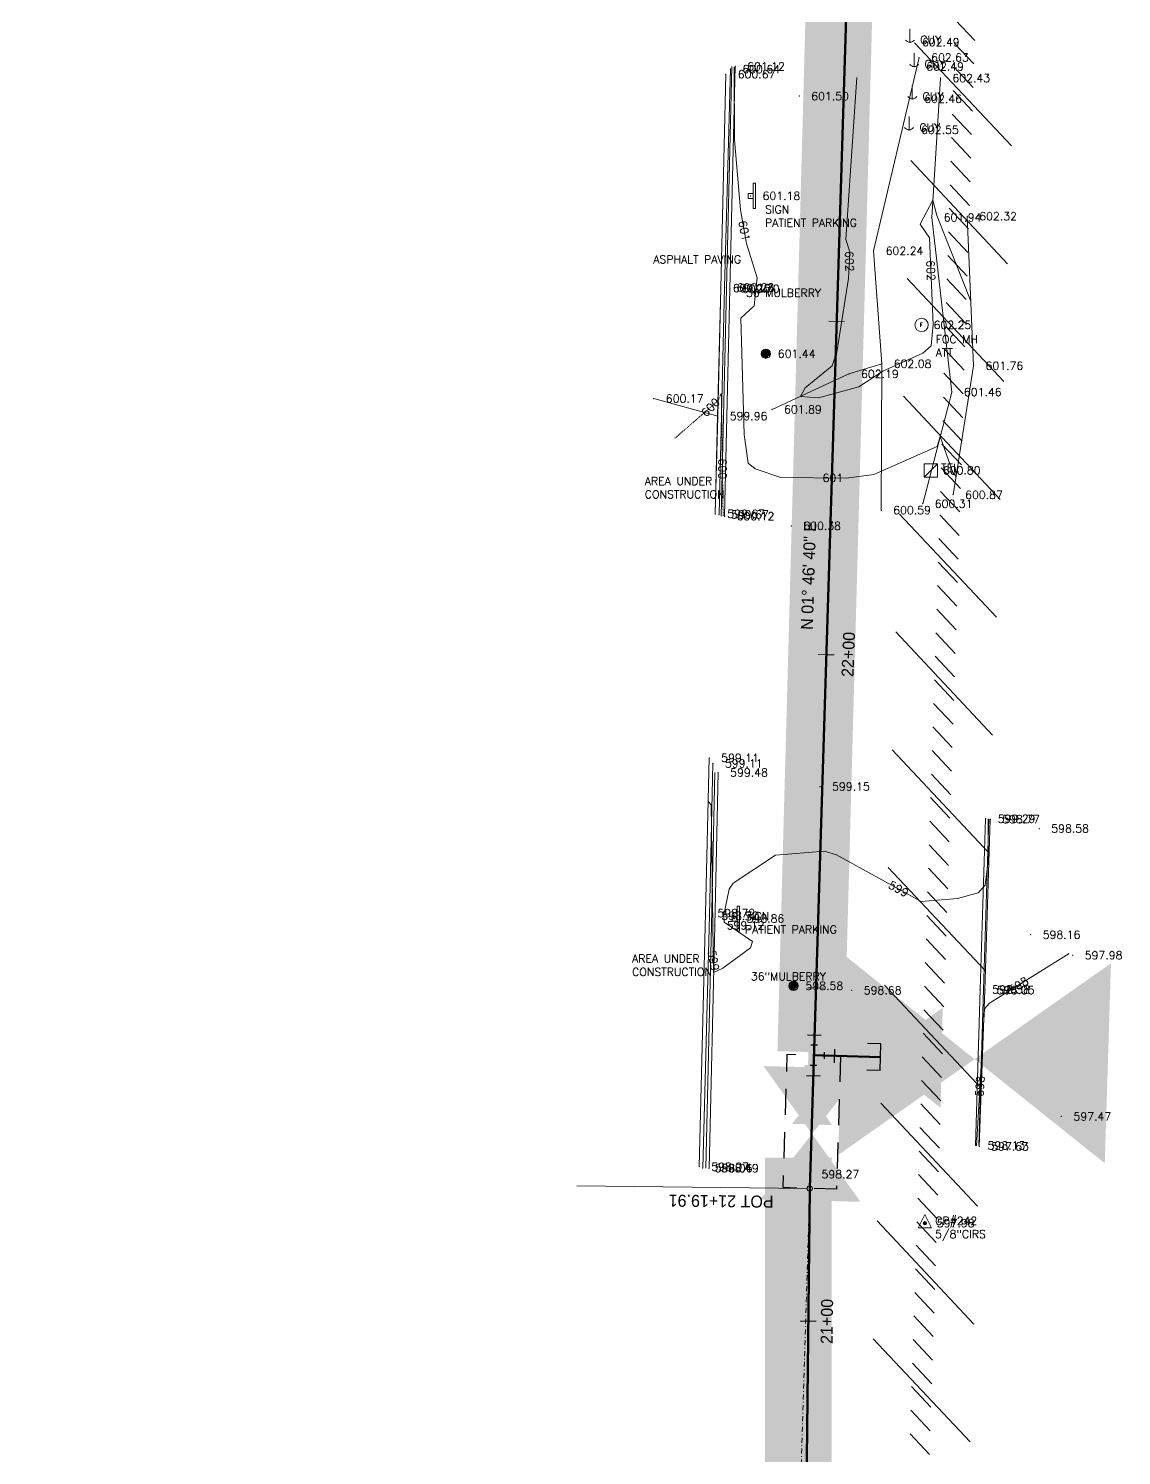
# Model space of a CAD drawing. Extents: x 2536931 to 2538613, y 7112513 to 7131087.
# Drawn here: x 2537787.6 to 2537951.4, y 7124736 to 7124950 of the extents above; entities that cross this region are included whole.
import ezdxf
from ezdxf.enums import TextEntityAlignment as Align

# ---------------------------------------------------------------- set-up
doc = ezdxf.new("R2010")
doc.units = 0
doc.header["$MEASUREMENT"] = 0
for name, pattern in [('DGN Style 2', [6.486575117634358, 3.891945070580614, -2.594630047053743]), ('DGN Style 4', [1.5247442917175293, 0.7623721458587647, -0.3811860729293823, 0, -0.3811860729293823]), ('HIDDEN2', [0.1875, 0.125, -0.0625])]:
    doc.linetypes.add(name, pattern=pattern)
for name, color, linetype, lineweight in [('C-BORE-PIT', 5, 'DGN Style 2', 30), ('C-WATR-INST-100SCALE', 7, 'Continuous', 30), ('C-WATR-INST-200SCALE', 3, 'Continuous', 30), ('C-WATR-INST-20SCALE', 30, 'Continuous', 30), ('C-WATR-INST-40SCALE', 1, 'Continuous', 30), ('C-WATR-UGND', 4, 'Continuous', 53), ('C-WATR-UGND-ABANDON-100', 7, 'Continuous', 13), ('C-WATR-UGND-ABANDON-20', 7, 'Continuous', 13), ('D_ALIGN_WL_20_SCALE', 7, 'Continuous', 30), ('D_ALIGN_WL_CENTERLINE', 7, 'DGN Style 4', 30), ('D_ALIGN_WL_POT_20_SCALE', 7, 'Continuous', 0), ('distance', 54, 'Continuous', 0), ('PT', 7, 'Continuous', 0), ('PTELEV', 5, 'Continuous', 0), ('V-COMM-LABL', 8, 'Continuous', 0), ('V-COMM-MHOL', 8, 'Continuous', 0), ('V-COMM-STRC', 8, 'Continuous', 0), ('V-CTRL', 2, 'Continuous', 0), ('V-CTRL-DESC', 54, 'Continuous', 0), ('V-POWR-LABL', 8, 'Continuous', 0), ('V-POWR-STRC', 8, 'Continuous', 0), ('V-PVMT-ASPH', 8, 'ASPHALT', 0), ('V-PVMT-CONC', 8, 'Continuous', 0), ('V-ROAD-CURB-BACK', 8, 'Continuous', 0), ('V-ROAD-CURB-FACE', 54, 'Continuous', 0), ('V-SITE-SIGN', 8, 'Continuous', 0), ('V-SITE-VEGE', 8, 'Continuous', 0), ('V-SITE-VEGE-DESC', 8, 'Continuous', 0), ('V-TINN-BRKL', 100, 'Continuous', 0), ('V-TOPO-MAJR', 252, 'HIDDEN2', 0), ('V-TOPO-MINR', 8, 'Continuous', 0), ('V-TOPO-MISC', 8, 'Continuous', 0)]:
    doc.layers.add(name, color=color, linetype=linetype, lineweight=lineweight)
doc.styles.add('PTXT', font='romans.shx')
doc.styles.add('ROMANS', font='romans.shx')
doc.styles.add('Style-BRIDGE', font='BRIDGE.shx')
doc.styles.add('Style-romans', font='romans.shx')
doc.linetypes.add('ASPHALT', pattern='A,0.801,["/",Style-romans,S=0.06,R=0,X=0,Y=0.02],0.03,["/",Style-romans,S=0.09,R=0,X=0,Y=0.03],0.04,["/",Style-romans,S=0.045,R=0,X=0,Y=0.015],0', length=0.8710000000000001)

# ---------------------------------------------------------------- blocks, each defined once
blk = doc.blocks.new('CP')
blk.add_hatch(color=256).paths.add_polyline_path([(-0.0125, 1.530757942277972e-18, 1), (0.0125, -3.061515884555943e-18, 1)])
at = {"linetype": 'Continuous'}
for p, q in [((-0.04999999981373549, -0.03333333320915699), (0, 0.06666666641831398)), ((0, 0.06666666641831398), (0.04999999981373549, -0.03333333320915699)), ((0.04999999981373549, -0.03333333320915699), (-0.04999999981373549, -0.03333333320915699))]:
    blk.add_line(p, q, dxfattribs=at)
blk.add_circle((0, 0), 0.0125)
blk = doc.blocks.new('FOCMH')
blk.add_circle((0, 0), 0.05000000000000004)
at = {"linetype": 'Continuous', "style": 'ROMANS'}
blk.add_text('F', height=0.03, dxfattribs=at).set_placement((-0.002857142857142856, 0), align=Align.MIDDLE_CENTER)
blk = doc.blocks.new('DG')
at = {"linetype": 'Continuous'}
blk.add_line((0, 0), (0, 0.09999999962747097), dxfattribs=at)
blk.add_arc((0, 0.04166666697710752), 0.0416666666666667, 216.8698976191636, 323.1301023808364, dxfattribs=at)
blk = doc.blocks.new('SIGN')
at = {"linetype": 'Continuous'}
for points in [[(0.01874999981373549, -0.01874999981373549), (-0.01874999981373549, -0.01874999981373549), (-0.01874999981373549, 0.01874999981373549), (0.01874999981373549, 0.01874999981373549)], [(0.01874999981373549, 0.09375), (0.03750000009313226, 0.09375), (0.03750000009313226, -0.09375), (0.01874999981373549, -0.09375)]]:
    blk.add_3dface(points, dxfattribs=at)
blk = doc.blocks.new('TELPED')
at = {"linetype": 'Continuous'}
for p, q in [((-0.04999999981373549, 0.04999999981373549), (-0.04999999981373549, -0.04999999981373549)), ((-0.04999999981373549, 0.04999999981373549), (0.04999999981373549, 0.04999999981373549)), ((0.04999999981373549, -0.04999999981373549), (0.04999999981373549, 0.04999999981373549)), ((-0.04999999981373549, -0.04999999981373549), (0.04999999981373549, -0.04999999981373549))]:
    blk.add_line(p, q, dxfattribs=at)
at = {"linetype": 'Continuous', "flags": 128}
blk.add_lwpolyline([(-0.04999999981373549, -0.04999999981373549), (0.04999999981373549, 0.04999999981373549)], dxfattribs=at)
blk = doc.blocks.new('TREE')
at = {"linetype": 'Continuous', "flags": 128}
blk.add_lwpolyline([(0.03453942202031612, 0, 0.9999999999999999), (-0.03453942202031612, -2.114859783171583e-18, 0.9999999999999999), (0.03453942202031612, 2.114859783171583e-18)], format="xyb", dxfattribs=at)
for points in [[(0.03453942202031612, 0.004934202879667282), (-0.03453942202031612, 0.004934202879667282)], [(-0.03453942202031612, 0), (0.03453942202031612, 0)], [(-0.02960521867498755, 0.01480260957032442), (0.02960521867498755, 0.01480260957032442)], [(0.02960521867498755, 0.009868406690657139), (-0.02960521867498755, 0.009868406690657139)], [(-0.02960521867498755, 0.009868406690657139), (0.02467101579532027, 0.009868406690657139)], [(-0.02960521867498755, 0.004934202879667282), (0.02467101579532027, 0.004934202879667282)], [(0.02467101579532027, 0.02467101532965899), (-0.02467101579532027, 0.02467101532965899)], [(-0.0197368124499917, 0.0197368124499917), (0.0197368124499917, 0.0197368124499917)], [(0.01480260957032442, 0.0197368124499917), (-0.0197368124499917, 0.0197368124499917)], [(0.009868406224995852, 0.02467101532965899), (-0.009868406224995852, 0.02467101532965899)], [(-0.004934203345328569, 0.02960521914064884), (0.009868406224995852, 0.02960521914064884)], [(-0.02960521867498755, -0.004934202879667282), (0.02960521867498755, -0.004934202879667282)], [(-0.02960521867498755, -0.004934202879667282), (0.02960521867498755, -0.004934202879667282)], [(-0.02960521867498755, -0.009868406690657139), (0.02467101579532027, -0.009868406690657139)], [(0.0197368124499917, -0.01480260957032442), (-0.02467101579532027, -0.01480260957032442)], [(0.02960521867498755, -0.01480260957032442), (-0.02467101579532027, -0.01480260957032442)], [(0.01480260957032442, -0.0197368124499917), (-0.0197368124499917, -0.0197368124499917)], [(-0.01480260957032442, -0.02467101532965899), (0.01480260957032442, -0.02467101532965899)], [(-0.009868406224995852, -0.02467101532965899), (0.004934203345328569, -0.02467101532965899)], [(-0.004934203345328569, -0.02960521914064884), (0.004934203345328569, -0.02960521914064884)]]:
    blk.add_lwpolyline(points, dxfattribs=at)
blk = doc.blocks.new('WVP40SC')
at = {"layer": 'C-WATR-INST-40SCALE', "extrusion": (0, 0, -1)}
blk.add_solid([(3.999999997206032, -2.999999999534339), (3.999999998137355, 3.000000000465661), (0, 0)], dxfattribs=at)
at = {"layer": 'C-WATR-INST-40SCALE'}
blk.add_solid([(0, 0), (4, -3), (3.999999998137355, 3)], dxfattribs=at)
blk = doc.blocks.new('TP20SC')
at = {"layer": 'C-WATR-INST-20SCALE'}
for p, q in [((-1.542857157997787, -0.5142857162863947), (-1.542857145890594, 0.5142857164610177)), ((-1.542857144027948, 1.746229827404022e-10), (0, -2.328306436538696e-10)), ((-0.5142857143655419, 1.542857152177021), (0.5142857199534774, 1.542857146530878)), ((-4.656612873077393e-09, 1.542857145890594), (0, -2.328306436538696e-10)), ((1.542857144959271, 4.074536263942719e-10), (0, -2.328306436538696e-10)), ((1.542857143096626, 0.5142857166938484), (1.54285713005811, -0.5142857170430943))]:
    blk.add_line(p, q, dxfattribs=at)
blk = doc.blocks.new('WVP40SC_1')
at = {"layer": 'C-WATR-INST-20SCALE', "extrusion": (0, 0, -1)}
blk.add_solid([(3.999999998137355, -3.000000000465661), (4, 2.999999999534339), (0, 2.328306436538696e-10)], dxfattribs=at)
at = {"layer": 'C-WATR-INST-20SCALE'}
blk.add_solid([(0, 2.328306436538696e-10), (4, -3.000000000698492), (4, 2.999999999534339)], dxfattribs=at)
blk = doc.blocks.new('TP20SC_1')
at = {"layer": 'C-WATR-INST-40SCALE'}
for p, q in [((-0.5142857125028968, 1.542857152177021), (0.5142857213504612, 1.542857146589085)), ((-3.725290298461914e-09, 1.542857145948801), (4.656612873077393e-10, -2.037268131971359e-10)), ((-1.542857157532126, -0.5142857162572909), (-1.542857145424932, 0.514285716577433)), ((-1.542857142630965, 1.746229827404022e-10), (4.656612873077393e-10, -2.037268131971359e-10)), ((1.542857144959271, 4.365574568510056e-10), (4.656612873077393e-10, -2.037268131971359e-10)), ((1.542857143096626, 0.5142857167229522), (1.542857130523771, -0.5142857169848867))]:
    blk.add_line(p, q, dxfattribs=at)
blk = doc.blocks.new('WVP40SC_8')
at = {"layer": 'C-WATR-INST-100SCALE', "extrusion": (0, 0, -1)}
blk.add_solid([(3.999999997904524, -2.999999998835847), (3.999999998050043, 3.000000001862645), (1.455191522836685e-11, 0)], dxfattribs=at)
at = {"layer": 'C-WATR-INST-100SCALE'}
blk.add_solid([(-1.455191522836685e-11, 0), (3.999999998733983, -2.99999999627471), (3.999999997919076, 2.999999998603016)], dxfattribs=at)
blk = doc.blocks.new('WVP40SC_2')
at = {"layer": 'C-WATR-INST-200SCALE', "extrusion": (0, 0, -1)}
blk.add_solid([(3.999999997322448, -2.999999999708962), (3.99999999802094, 3.000000000116415), (-1.164153218269348e-10, -1.164153218269348e-10)], dxfattribs=at)
at = {"layer": 'C-WATR-INST-200SCALE'}
blk.add_solid([(1.164153218269348e-10, -1.164153218269348e-10), (4, -3), (3.999999998486601, 3.000000000116415)], dxfattribs=at)
blk = doc.blocks.new('*U70')
at = {"layer": 'C-WATR-INST-20SCALE'}
for p, q in [((-1.869266568683088, 1.227106725797057), (-2.103709058777895, -0.7591049233451486)), ((2.103156731347553, 0.7582217464223504), (-1.869266568683088, 1.227106725797057)), ((2.103156731347553, 0.7582217464223504), (1.868714241369162, -1.227989903651178))]:
    blk.add_line(p, q, dxfattribs=at)

msp = doc.modelspace()

# ---------------------------------------------------------------- linework, layer by layer
at = {"layer": 'C-BORE-PIT', "flags": 128}
msp.add_lwpolyline([(2537909.308582332, 7124795.864465277), (2537908.688083502, 7124775.874093064), (2537900.691934614, 7124776.122292597), (2537901.312433444, 7124796.112664808)], close=True, dxfattribs=at)
at = {"layer": 'C-WATR-UGND'}
for p, q in [((2537910.254853391, 7124955.278640563), (2537904.689909572, 7124775.994987376)), ((2537905.310507834, 7124795.988562737), (2537907.897529647, 7124795.908316233)), ((2537905.310507834, 7124795.988562737), (2537915.30569394, 7124795.678313294)), ((2537902.680969561, 7124591.099447041), (2537904.689909572, 7124775.994987376))]:
    msp.add_line(p, q, dxfattribs=at)
at = {"layer": 'C-WATR-UGND-ABANDON-100', "linetype": 'Continuous'}
for p, q in [((2537920.412659569, 7124947.817934305), (2537934.926996212, 7124932.347509875)), ((2537919.849279441, 7124930.149244401), (2537934.363616081, 7124914.678819978)), ((2537919.285899313, 7124912.480554498), (2537933.800235956, 7124897.010130081)), ((2537918.722519186, 7124894.811864599), (2537933.236855829, 7124879.341440177)), ((2537918.159139058, 7124877.143174701), (2537932.6734757, 7124861.672750276)), ((2537917.595758929, 7124859.474484799), (2537932.110095574, 7124844.004060372)), ((2537917.032378803, 7124841.805794898), (2537931.546715446, 7124826.335370472)), ((2537916.468998674, 7124824.137104992), (2537930.983335317, 7124808.666680563)), ((2537915.905618546, 7124806.46841509), (2537930.419955187, 7124790.997990666)), ((2537915.342238419, 7124788.799725183), (2537929.856575061, 7124773.329300762)), ((2537914.778858291, 7124771.131035284), (2537929.293194933, 7124755.660610866)), ((2537914.215478163, 7124753.462345385), (2537928.729814806, 7124737.991920959))]:
    msp.add_line(p, q, dxfattribs=at)
at = {"layer": 'C-WATR-UGND-ABANDON-20', "linetype": 'Continuous'}
for p, q in [((2537926.518611314, 7124951.274122212), (2537929.420514253, 7124948.179132821)), ((2537926.404834033, 7124947.740419517), (2537929.30673697, 7124944.645430128)), ((2537926.291056749, 7124944.206716823), (2537929.192959689, 7124941.111727433)), ((2537926.177279465, 7124940.67301413), (2537929.079182405, 7124937.578024739)), ((2537926.063502183, 7124937.139311437), (2537928.965405122, 7124934.044322045)), ((2537925.9497249, 7124933.605608743), (2537928.85162784, 7124930.510619352)), ((2537925.835947616, 7124930.071906048), (2537928.737850555, 7124926.976916656)), ((2537925.722170334, 7124926.538203354), (2537928.624073272, 7124923.443213963)), ((2537925.608393051, 7124923.004500659), (2537928.51029599, 7124919.909511267)), ((2537925.494615768, 7124919.470797965), (2537928.396518707, 7124916.375808574)), ((2537925.380838484, 7124915.937095271), (2537928.282741424, 7124912.842105879)), ((2537925.2670612, 7124912.403392577), (2537928.16896414, 7124909.308403185)), ((2537925.153283918, 7124908.869689884), (2537928.055186857, 7124905.774700492)), ((2537925.039506635, 7124905.335987189), (2537927.941409575, 7124902.240997797)), ((2537924.925729352, 7124901.802284494), (2537927.82763229, 7124898.707295105)), ((2537924.811952069, 7124898.2685818), (2537927.713855009, 7124895.17359241)), ((2537924.747385648, 7124894.68588604), (2537927.649288588, 7124891.590896649)), ((2537924.633608366, 7124891.152183346), (2537927.535511305, 7124888.057193955)), ((2537924.519831083, 7124887.618480653), (2537927.421734022, 7124884.523491262)), ((2537924.406053799, 7124884.084777959), (2537927.307956739, 7124880.989788568)), ((2537924.292276517, 7124880.551075265), (2537927.194179456, 7124877.456085874)), ((2537924.178499234, 7124877.01737257), (2537927.080402173, 7124873.92238318)), ((2537924.064721951, 7124873.483669877), (2537926.96662489, 7124870.388680484)), ((2537923.950944667, 7124869.949967182), (2537926.852847606, 7124866.854977791)), ((2537923.837167384, 7124866.416264487), (2537926.739070323, 7124863.321275098)), ((2537923.723390101, 7124862.882561794), (2537926.625293041, 7124859.787572403)), ((2537923.609612817, 7124859.348859102), (2537926.511515757, 7124856.253869709)), ((2537923.495835535, 7124855.815156407), (2537926.397738474, 7124852.720167014)), ((2537923.382058253, 7124852.281453713), (2537926.283961193, 7124849.186464321)), ((2537923.268280969, 7124848.747751017), (2537926.170183908, 7124845.652761625)), ((2537923.154503686, 7124845.214048323), (2537926.056406624, 7124842.119058932)), ((2537923.040726403, 7124841.680345628), (2537925.942629342, 7124838.585356237)), ((2537922.92694912, 7124838.146642935), (2537925.828852059, 7124835.051653544)), ((2537922.813171837, 7124834.612940241), (2537925.715074777, 7124831.51795085)), ((2537922.699394553, 7124831.079237547), (2537925.601297494, 7124827.984248155)), ((2537922.58561727, 7124827.545534854), (2537925.48752021, 7124824.450545462)), ((2537922.471839987, 7124824.011832159), (2537925.373742927, 7124820.916842767)), ((2537922.358062704, 7124820.478129464), (2537925.259965642, 7124817.383140075)), ((2537922.244285422, 7124816.944426771), (2537925.14618836, 7124813.84943738)), ((2537922.130462312, 7124813.411276638), (2537925.03236525, 7124810.316287247)), ((2537922.130508139, 7124813.410724077), (2537925.032411078, 7124810.315734686)), ((2537922.016685029, 7124809.877573945), (2537924.918587968, 7124806.782584554)), ((2537921.902907745, 7124806.343871251), (2537924.804810684, 7124803.24888186)), ((2537921.789130463, 7124802.810168556), (2537924.691033402, 7124799.715179166)), ((2537921.67535318, 7124799.276465862), (2537924.57725612, 7124796.181476471)), ((2537921.561575896, 7124795.742763168), (2537924.463478836, 7124792.647773778)), ((2537921.447798613, 7124792.209060474), (2537924.349701553, 7124789.114071082)), ((2537921.33402133, 7124788.67535778), (2537924.235924269, 7124785.580368389)), ((2537921.220244048, 7124785.141655086), (2537924.122146986, 7124782.046665696)), ((2537921.106466765, 7124781.607952392), (2537924.008369704, 7124778.512963002)), ((2537920.992689481, 7124778.074249699), (2537923.894592421, 7124774.979260308)), ((2537920.878912199, 7124774.540547005), (2537923.780815138, 7124771.445557612)), ((2537920.765134915, 7124771.006844311), (2537923.667037855, 7124767.911854919)), ((2537920.651357632, 7124767.473141616), (2537923.55326057, 7124764.378152223)), ((2537920.53758035, 7124763.939438922), (2537923.439483288, 7124760.84444953)), ((2537920.423803066, 7124760.405736227), (2537923.325706006, 7124757.310746836)), ((2537920.310025783, 7124756.872033533), (2537923.211928722, 7124753.777044143)), ((2537920.1962485, 7124753.338330839), (2537923.09815144, 7124750.243341448)), ((2537920.082471216, 7124749.804628144), (2537922.984374156, 7124746.709638753)), ((2537919.968693933, 7124746.270925451), (2537922.870596873, 7124743.17593606)), ((2537919.854916651, 7124742.737222757), (2537922.75681959, 7124739.642233365)), ((2537919.741139367, 7124739.203520062), (2537922.643042306, 7124736.108530673))]:
    msp.add_line(p, q, dxfattribs=at)
at = {"layer": 'D_ALIGN_WL_20_SCALE', "color": 2, "lineweight": 13}
for p, q in [((2537908.726035619, 7124906.025306506), (2537907.526613286, 7124906.062536436)), ((2537908.726035619, 7124906.025306506), (2537909.925457952, 7124905.988076576)), ((2537907.174788536, 7124856.049375975), (2537905.975366203, 7124856.086605905)), ((2537907.174788536, 7124856.049375975), (2537908.374210869, 7124856.012146045)), ((2537905.623541432, 7124806.073445444), (2537904.424119099, 7124806.110675374)), ((2537905.623541432, 7124806.073445444), (2537906.822963764, 7124806.036215514)), ((2537904.47362683, 7124756.089106818), (2537903.273697656, 7124756.102144373)), ((2537904.47362683, 7124756.089106818), (2537905.673556004, 7124756.076069263))]:
    msp.add_line(p, q, dxfattribs=at)
at = {"layer": 'D_ALIGN_WL_CENTERLINE', "color": 2, "lineweight": 13}
msp.add_line((2537902.800335399, 7124715.1193038), (2537910.254853399, 7124955.2786406), dxfattribs=at)
at = {"layer": 'D_ALIGN_WL_POT_20_SCALE', "color": 2, "lineweight": 13}
msp.add_line((2537904.289933209, 7124775.999333252), (2537869.754471675, 7124776.374570373), dxfattribs=at)
msp.add_circle((2537904.6899096, 7124775.9949874), 0.4, dxfattribs=at)
at = {"layer": 'distance', "color": 7, "linetype": 'Continuous', "lineweight": 0, "const_width": 10}
for points in [[(2537498.551679675, 7125029.69688463), (2537623.411844704, 7125028.706455342), (2537656.113292171, 7124990.574884481), (2537889.978395614, 7124988.098811259), (2537909.301974338, 7124960.86200582), (2537904.842713139, 7124796.450657406)], [(2537903.047616355, 7124590.543037672), (2537902.971582516, 7124780.601021017)]]:
    msp.add_lwpolyline(points, dxfattribs=at)
at = {"layer": 'PT'}
for p in [(2537919.716, 7124947.906, 602.4939999999478), (2537921.089, 7124945.614, 602.6259999996983), (2537892.796, 7124943.875, 600.6369999996386), (2537893.51, 7124944.275, 601.1189999999478), (2537920.351, 7124944.261, 602.49199999962), (2537892.082, 7124943.093, 600.6749999998137), (2537924.28, 7124942.524, 602.4269999996759), (2537903.105, 7124939.82, 601.4949999996461), (2537920.065, 7124939.417, 602.4599999999627), (2537919.581, 7124934.767, 602.5459999996237), (2537895.817, 7124924.87, 601.1769999996759), (2537928.3, 7124921.806, 602.3189999996684), (2537922.975, 7124921.632, 601.9389999997802), (2537914.268, 7124916.624, 602.2429999997839), (2537891.925, 7124911.105, 600.2849999996834), (2537891.333, 7124911.029, 600.2639999999665), (2537892.72, 7124910.943, 600.6979999998584), (2537921.463, 7124905.5, 602.24599999981), (2537898.101, 7124901.185, 601.4419999998063), (2537915.483, 7124899.682, 602.0819999999367), (2537929.252, 7124899.378, 601.7579999999143), (2537910.574, 7124898.153, 602.1879999996163), (2537881.308, 7124894.46, 600.1719999997877), (2537926.004, 7124895.443, 601.4559999997728), (2537890.886, 7124891.836, 599.9619999998249), (2537899.037, 7124892.835, 601.8899999996647), (2537922.847, 7124883.698, 600.8009999999776), (2537926.188, 7124880.027, 600.8739999998361), (2537890.521, 7124877.176, 599.6709999996237), (2537891.09, 7124877.062, 599.6669999998994), (2537891.929, 7124876.806, 600.1239999998361), (2537915.4, 7124877.725, 600.5849999999627), (2537921.634, 7124878.68, 600.311999999918), (2537901.92, 7124875.369, 600.375), (2537889.61, 7124840.567, 599.1089999997057), (2537890.174, 7124839.747, 599.1089999997057), (2537890.957, 7124838.378, 599.4789999998175), (2537906.239, 7124836.276, 599.1509999996051), (2537931.064, 7124831.441, 599.2949999999255), (2537931.752, 7124831.37, 598.7669999999925), (2537939.104, 7124829.974, 598.5829999996349), (2537889.036, 7124817.267, 598.719000000041), (2537889.635, 7124816.894, 598.7009999998845), (2537890.444, 7124815.453, 599.1229999996722), (2537893.423, 7124816.469, 598.8610000000335), (2537937.817, 7124814.05, 598.1650000000373), (2537944.126, 7124810.964, 597.9839999997057), (2537902.249, 7124806.381, 598.5809999997728), (2537910.99, 7124805.709, 598.6820000000298), (2537930.237, 7124805.832, 598.5819999999367), (2537930.951, 7124805.76, 598.0529999998398), (2537942.434, 7124786.793, 597.4699999997392), (2537929.558, 7124782.448, 598.1280000000261), (2537930.097, 7124782.295, 597.625), (2537888.119, 7124779.263, 598.0729999998584), (2537888.646, 7124779.061, 598.0639999997802), (2537889.589, 7124779.025, 598.4869999997318), (2537904.653, 7124778.12, 598.2659999998286), (2537921.95, 7124770.78, 597.9799999999814)]:
    msp.add_point(p, dxfattribs=at)
at = {"layer": 'V-PVMT-ASPH', "flags": 128}
msp.add_lwpolyline([(2537881.308, 7124894.46), (2537890.886, 7124891.836)], dxfattribs=at)
at = {"layer": 'V-PVMT-CONC', "flags": 128}
for points in [[(2537892.082, 7124943.093), (2537891.333, 7124911.029), (2537890.886, 7124891.836), (2537890.521, 7124877.176)], [(2537889.61, 7124840.567), (2537889.036, 7124817.267), (2537888.119, 7124779.263)]]:
    msp.add_lwpolyline(points, dxfattribs=at)
at = {"layer": 'V-ROAD-CURB-BACK', "flags": 128}
for points in [[(2537893.51, 7124944.275), (2537892.72, 7124910.943), (2537891.929, 7124876.806)], [(2537890.957, 7124838.378), (2537890.444, 7124815.453), (2537889.589, 7124779.025)], [(2537931.064, 7124831.441), (2537930.237, 7124805.832), (2537929.558, 7124782.448)]]:
    msp.add_lwpolyline(points, dxfattribs=at)
at = {"layer": 'V-ROAD-CURB-FACE', "flags": 128}
for points in [[(2537893.010140374, 7124944.286847147), (2537892.220140375, 7124910.954847147), (2537891.429134174, 7124876.817582561)], [(2537890.457125138, 7124838.389185858), (2537889.944131252, 7124815.464459056), (2537889.089137664, 7124779.036732247)], [(2537931.563739488, 7124831.424861745), (2537930.736765741, 7124805.816674653), (2537930.057789347, 7124782.433487643)]]:
    msp.add_lwpolyline(points, dxfattribs=at)
at = {"layer": 'V-TINN-BRKL', "extrusion": (0.9633782463957059, -0.02846983180630554, 0.2666304990965128), "elevation": 2242264.905743244, "flags": 128}
msp.add_lwpolyline([(7196801.99858116, -619689.0448797508), (7196769.217152601, -619689.4101011963), (7196735.164342962, -619690.0513138468)], dxfattribs=at)
at = {"layer": 'V-TINN-BRKL', "extrusion": (0.9917718096924883, -0.02509150549879227, 0.1255352295218003), "elevation": 2338311.122376405, "flags": 128}
msp.add_lwpolyline([(7186852.469285581, -295275.178425123), (7186819.127967579, -295275.6027821428), (7186784.981881792, -295276.1813591719)], dxfattribs=at)
at = {"layer": 'V-TINN-BRKL', "extrusion": (-0.9909991688551703, 0.02145552277116267, 0.1321374582432177), "elevation": -2362100.19564447, "flags": 128}
msp.add_lwpolyline([(-7178207.29948787, 315488.9868077377), (-7178175.226787716, 315488.5721719628), (-7178156.028608935, 315488.2686634832), (-7178141.364143047, 315487.9739261866)], dxfattribs=at)
at = {"layer": 'V-TINN-BRKL', "extrusion": (-0.1023561970252104, -0.0292159746114527, 0.9943186791758662), "elevation": -467335.3266708164, "flags": 128}
msp.add_lwpolyline([(-6154658.845831005, 4371127.689716799), (-6154676.612673277, 4371135.994538814), (-6154698.440623985, 4371141.26490663)], dxfattribs=at)
at = {"layer": 'V-TINN-BRKL', "extrusion": (-0.0002571228438054435, -0.06801983471609788, 0.9976839359100848), "elevation": -484686.3672452449, "flags": 128}
msp.add_lwpolyline([(2510964.598121835, 7117937.443308007), (2510964.598121835, 7117959.451437119)], dxfattribs=at)
at = {"layer": 'V-TINN-BRKL', "extrusion": (0.02038998075278759, -0.005586062799677869, 0.999776497316925), "elevation": 12547.28098828995, "flags": 128}
msp.add_lwpolyline([(7542254.931447874, -564984.334902944), (7542254.931447874, -564974.4017483597)], dxfattribs=at)
at = {"layer": 'V-TINN-BRKL', "extrusion": (0.4567825410433865, -0.02613643674298845, 0.8891943526992999), "elevation": 973578.4444995868, "flags": 128}
msp.add_lwpolyline([(7258183.139647599, -1890809.260710209), (7258159.844906049, -1890810.113113936), (7258121.850581817, -1890811.525044213)], dxfattribs=at)
at = {"layer": 'V-TINN-BRKL', "extrusion": (0.3693324234416339, -0.02529571621959133, 0.9289530062041178), "elevation": 757653.7481485469, "flags": 128}
msp.add_lwpolyline([(7281602.030857159, -1899594.950714944), (7281579.194440214, -1899596.052828861), (7281541.38228658, -1899597.773531225)], dxfattribs=at)
at = {"layer": 'V-TINN-BRKL', "extrusion": (-0.8699885910066152, 0.01181334589793659, 0.4929303159443739), "elevation": -2123472.496209781, "flags": 128}
msp.add_lwpolyline([(-7158639.798699414, 1203724.873854712), (-7158616.868847352, 1203724.464691663), (-7158580.432596473, 1203723.73371498)], dxfattribs=at)
at = {"layer": 'V-TINN-BRKL', "extrusion": (-0.9325883959934551, 0.02008269978162498, 0.3603825312467789), "elevation": -2223543.233844374, "flags": 128}
msp.add_lwpolyline([(-7177820.088772473, 859692.8334422966), (-7177794.467903432, 859692.0690807183), (-7177771.074705021, 859691.5823764317)], dxfattribs=at)
at = {"layer": 'V-TINN-BRKL', "extrusion": (0.8825126596563989, -0.04066462726405519, 0.4685272602908655), "elevation": 1950308.827165709, "flags": 128}
msp.add_lwpolyline([(7234099.128457757, -1033646.586408542), (7234073.508732617, -1033647.394604564), (7234050.029294403, -1033647.879069406)], dxfattribs=at)
at = {"layer": 'V-TINN-BRKL'}
for points in [[(2537899.037, 7124892.835, 601.8899999996647), (2537910.574, 7124898.153, 602.1879999996163), (2537915.483, 7124899.682, 602.0819999999367), (2537914.268, 7124916.624, 602.2429999997839), (2537921.089, 7124945.614, 602.6259999996983)], [(2537921.634, 7124878.68, 600.311999999918), (2537926.004, 7124895.443, 601.4559999997728), (2537922.975, 7124921.632, 601.9389999997802), (2537924.28, 7124942.524, 602.4269999996759)]]:
    msp.add_polyline3d(points, dxfattribs=at)
at = {"layer": 'V-TOPO-MAJR', "elevation": 600, "flags": 128}
msp.add_lwpolyline([(2537891.701350109, 7124876.875461702), (2537891.435192483, 7124895.266450975), (2537890.981593646, 7124894.162382025), (2537884.470946108, 7124888.526171657)], dxfattribs=at)
at = {"layer": 'V-TOPO-MINR', "flags": 128}
for points, elevation in [([(2537893.333721992, 7124944.176244812), (2537893.392964948, 7124933.255659628), (2537894.306866001, 7124922.787015872), (2537895.216897708, 7124917.735801244), (2537896.827448554, 7124912.553117452), (2537896.338730202, 7124908.350664432), (2537894.375942015, 7124906.514361703), (2537894.862812736, 7124889.093456384), (2537895.454825594, 7124884.75696489), (2537896.525790693, 7124883.907222181), (2537900.360969322, 7124882.645287151), (2537910.196440613, 7124882.530095781), (2537914.293705224, 7124883.075928916), (2537923.806149618, 7124887.266328244), (2537924.221721937, 7124888.778652357), (2537926.148164948, 7124883.364484533), (2537926.624723981, 7124882.785174204)], 601), ([(2537928.841333333, 7124909.052823526), (2537923.754215756, 7124921.93379379), (2537923.138125, 7124924.2435), (2537921.22787171, 7124920.627105262), (2537922.624574741, 7124918.582604907), (2537923.20493206, 7124905.583768655), (2537922.877032911, 7124902.368326584), (2537921.62247559, 7124901.288883076), (2537915.655238168, 7124898.551029905), (2537912.059793497, 7124896.224727855), (2537906.020959638, 7124894.560441633), (2537903.295624161, 7124894.798020134), (2537904.006605928, 7124896.086908191), (2537908.064781724, 7124899.384555867), (2537908.760751974, 7124901.406310895), (2537910.503178039, 7124912.460527835), (2537910.724668072, 7124916.450050711), (2537910.089375405, 7124918.321979183), (2537911.742236786, 7124942.602704067)], 602), ([(2537931.448393939, 7124831.401331438), (2537931.458434006, 7124825.151991196), (2537931.012655766, 7124821.473355848), (2537929.919387543, 7124820.316559568), (2537926.865011362, 7124819.459299795), (2537921.403592169, 7124819.057737357), (2537908.68127893, 7124826.055265144), (2537906.920240883, 7124826.565323316), (2537899.56584138, 7124825.962699998), (2537893.221578841, 7124821.773049969), (2537892.603209262, 7124820.875506566), (2537891.78383101, 7124817.046238117), (2537891.842538168, 7124815.929977095), (2537896.106233309, 7124813.015538153), (2537895.803455239, 7124812.101621121), (2537891.663377111, 7124809.0429212), (2537890.278646226, 7124808.407962259), (2537889.93138267, 7124833.528164795), (2537889.449574359, 7124834.054948715)], 599), ([(2537943.568298343, 7124811.236795574), (2537931.651649457, 7124803.764380164), (2537930.878349564, 7124802.949606707), (2537929.695161034, 7124782.409065604)], 598)]:
    msp.add_lwpolyline(points, dxfattribs=dict(at, elevation=elevation))

# ---------------------------------------------------------------- block references
at = {"layer": 'C-WATR-INST-100SCALE'}
for p, xscale, yscale, zscale, rotation in [((2537914.468338914, 7124795.805991485), 2.499999999999999, 2.499999999999999, 2.499999999999999, 358.8044550602969), ((2537905.032183294, 7124784.171192581), 2.5, 2.5, 2.5, 268.6514820230415)]:
    msp.add_blockref('WVP40SC_8', p, dxfattribs=dict(at, xscale=xscale, yscale=yscale, zscale=zscale, rotation=rotation))
at = {"layer": 'C-WATR-INST-200SCALE', "xscale": 5.000000000000001, "yscale": 5.000000000000001, "zscale": 5.000000000000001, "rotation": 358.2221163430676}
msp.add_blockref('WVP40SC_2', (2537929.402475193, 7124795.386829505), dxfattribs=at)
at = {"layer": 'C-WATR-INST-20SCALE'}
for name, p, rotation in [('*U70', (2537914.306614373, 7124795.71144429), 274.8379774117118), ('TP20SC', (2537905.310507834, 7124795.988562737), 268.2221164788658)]:
    msp.add_blockref(name, p, dxfattribs=dict(at, rotation=rotation))
at = {"layer": 'C-WATR-INST-20SCALE', "xscale": 0.5000000000000001, "yscale": 0.5000000000000001, "zscale": 0.5000000000000001}
for p, rotation in [((2537908.851660979, 7124795.878693834), 358.2234933019673), ((2537905.20191007, 7124792.490247924), 268.2237539416081)]:
    msp.add_blockref('WVP40SC_1', p, dxfattribs=dict(at, rotation=rotation))
at = {"layer": 'C-WATR-INST-40SCALE', "xscale": 2.000000000226626, "yscale": 2.000000000226626, "zscale": 2.000000000226626, "rotation": 268.6506505578109}
msp.add_blockref('TP20SC_1', (2537905.309319257, 7124795.938102944), dxfattribs=at)
at = {"layer": 'C-WATR-INST-40SCALE'}
for p, rotation in [((2537912.876927947, 7124795.759848355), 178.6506507174749), ((2537905.159954583, 7124789.594893), 268.1750745681257)]:
    msp.add_blockref('WVP40SC', p, dxfattribs=dict(at, rotation=rotation))
at = {"layer": 'V-COMM-MHOL', "xscale": 20, "yscale": 20, "zscale": 20}
msp.add_blockref('FOCMH', (2537921.463, 7124905.5), dxfattribs=at)
at = {"layer": 'V-COMM-STRC', "xscale": 20, "yscale": 20, "zscale": 20}
msp.add_blockref('TELPED', (2537922.847, 7124883.698), dxfattribs=at)
at = {"layer": 'V-CTRL', "xscale": 20, "yscale": 20, "zscale": 20}
msp.add_blockref('CP', (2537921.95, 7124770.78), dxfattribs=at)
at = {"layer": 'V-POWR-STRC', "xscale": 20, "yscale": 20, "zscale": 20}
for p in [(2537919.716, 7124947.906), (2537920.351, 7124944.261), (2537920.065, 7124939.417), (2537919.581, 7124934.767)]:
    msp.add_blockref('DG', p, dxfattribs=at)
at = {"layer": 'V-SITE-SIGN', "xscale": 20, "yscale": 20, "zscale": 20}
for p in [(2537895.817, 7124924.87), (2537893.423, 7124816.469)]:
    msp.add_blockref('SIGN', p, dxfattribs=at)
at = {"layer": 'V-SITE-VEGE', "xscale": 20, "yscale": 20, "zscale": 20}
for p in [(2537898.101, 7124901.185), (2537902.249, 7124806.381)]:
    msp.add_blockref('TREE', p, dxfattribs=at)

# ---------------------------------------------------------------- texts
at = {"layer": 'D_ALIGN_WL_20_SCALE', "color": 2, "lineweight": 13, "style": 'Style-BRIDGE'}
for s, height, rotation, p in [('N 01%%d 46\' 40" E', 1.8, 88.22211648492186, (2537905.397685775, 7124867.910403274)), ('22+00', 1.799999999999999, 87.79190680849104, (2537911.3683259, 7124856.053832715)), ('21+00', 1.8, 89.37749037169556, (2537908.156309186, 7124756.049093478))]:
    msp.add_text(s, height=height, rotation=rotation, dxfattribs=at).set_placement(p, align=Align.CENTER)
at = {"layer": 'D_ALIGN_WL_POT_20_SCALE', "color": 2, "lineweight": 13, "style": 'Style-BRIDGE'}
msp.add_text('POT 21+19.91', height=1.8, rotation=179.3774903716956, dxfattribs=at).set_placement((2537891.415512896, 7124774.990422286), align=Align.CENTER)
at = {"layer": 'PTELEV', "style": 'PTXT'}
for s, p in [('602.49', (2537921.515999999, 7124947.305999994, 602.4939999999478)), ('602.63', (2537922.889000002, 7124945.013999998, 602.6259999996983)), ('600.67', (2537893.881999999, 7124942.492999993, 600.6749999998137)), ('600.64', (2537894.595999999, 7124943.274999999, 600.6369999996386)), ('601.12', (2537895.309999999, 7124943.674999997, 601.1189999999478)), ('602.49', (2537922.151000004, 7124943.660999998, 602.49199999962)), ('602.43', (2537926.079999998, 7124941.924000002, 602.4269999996759)), ('601.50', (2537904.905000003, 7124939.219999999, 601.4949999996461)), ('602.46', (2537921.865000002, 7124938.816999994, 602.4599999999627)), ('602.55', (2537921.380999999, 7124934.167000003, 602.5459999996237)), ('601.18', (2537897.616999999, 7124924.269999996, 601.1769999996759)), ('601.94', (2537924.774999999, 7124921.031999998, 601.9389999997802)), ('602.32', (2537930.099999998, 7124921.206, 602.3189999996684)), ('602.24', (2537916.068000002, 7124916.023999996, 602.2429999997839)), ('600.26', (2537893.132999999, 7124910.428999998, 600.2639999999665)), ('600.28', (2537893.724999998, 7124910.505000003, 600.2849999996834)), ('600.70', (2537894.52, 7124910.343000002, 600.6979999998584)), ('602.25', (2537923.263000002, 7124904.899999999, 602.24599999981)), ('601.44', (2537899.900999999, 7124900.585000001, 601.4419999998063)), ('602.19', (2537912.373999998, 7124897.553000003, 602.1879999996163)), ('602.08', (2537917.282999998, 7124899.082000002, 602.0819999999367)), ('601.76', (2537931.052000003, 7124898.777999997, 601.7579999999143)), ('600.17', (2537883.107999999, 7124893.860000007, 600.1719999997877)), ('601.46', (2537927.804, 7124894.843000002, 601.4559999997728)), ('599.96', (2537892.685999999, 7124891.236000001, 599.9619999998249)), ('601.89', (2537900.836999999, 7124892.235000007, 601.8899999996647)), ('600.80', (2537924.646999998, 7124883.097999997, 600.8009999999776)), ('600.31', (2537923.434000002, 7124878.079999998, 600.311999999918)), ('600.87', (2537927.987999998, 7124879.426999994, 600.8739999998361)), ('599.67', (2537892.320999999, 7124876.575999998, 599.6709999996237)), ('599.67', (2537892.889999998, 7124876.461999997, 599.6669999998994)), ('600.12', (2537893.728999998, 7124876.206, 600.1239999998361)), ('600.59', (2537917.199999999, 7124877.125, 600.5849999999627)), ('600.38', (2537903.719999999, 7124874.769000001, 600.375)), ('599.11', (2537891.409999998, 7124839.967, 599.1089999997057)), ('599.11', (2537891.973999999, 7124839.147000007, 599.1089999997057)), ('599.48', (2537892.756999999, 7124837.777999997, 599.4789999998175)), ('599.15', (2537908.039000005, 7124835.676000006, 599.1509999996051)), ('599.29', (2537932.863999998, 7124830.840999998, 599.2949999999255)), ('598.77', (2537933.551999999, 7124830.770000003, 598.7669999999925)), ('598.58', (2537940.904000003, 7124829.373999998, 598.5829999996349)), ('598.72', (2537890.835999999, 7124816.667000003, 598.719000000041)), ('598.70', (2537891.435000004, 7124816.294, 598.7009999998845)), ('598.86', (2537895.223000003, 7124815.869000003, 598.8610000000335)), ('599.12', (2537892.243999999, 7124814.852999993, 599.1229999996722)), ('598.16', (2537939.616999999, 7124813.450000003, 598.1650000000373)), ('597.98', (2537945.925999999, 7124810.364, 597.9839999997057)), ('598.58', (2537904.049000004, 7124805.781000003, 598.5809999997728)), ('598.68', (2537912.789999999, 7124805.108999997, 598.6820000000298)), ('598.58', (2537932.036999999, 7124805.232000001, 598.5819999999367)), ('598.05', (2537932.750999998, 7124805.159999996, 598.0529999998398)), ('597.47', (2537944.233999999, 7124786.193000004, 597.4699999997392)), ('598.13', (2537931.358000005, 7124781.847999997, 598.1280000000261)), ('597.63', (2537931.896999998, 7124781.695, 597.625)), ('598.07', (2537889.919000001, 7124778.663000003, 598.0729999998584)), ('598.06', (2537890.445999999, 7124778.460999995, 598.0639999997802)), ('598.49', (2537891.389000002, 7124778.425000004, 598.4869999997318)), ('598.27', (2537906.453000001, 7124777.520000003, 598.2659999998286)), ('597.98', (2537923.749999998, 7124770.180000007, 597.9799999999814))]:
    msp.add_text(s, height=1.2, dxfattribs=at).set_placement(p)
at = {"layer": 'V-COMM-LABL', "char_height": 1.2, "attachment_point": 1, "style": 'ROMANS'}
for s, insert in [('FOC MH\\PATT', (2537923.580627007, 7124903.950276609)), ('TEL', (2537924.3926, 7124884.664))]:
    msp.add_mtext(s, dxfattribs=dict(at, insert=insert))
at = {"layer": 'V-CTRL-DESC', "insert": (2537923.4956, 7124771.746), "char_height": 1.2, "attachment_point": 1, "style": 'ROMANS'}
msp.add_mtext('CP#242^J5/8"CIRS ', dxfattribs=at)
at = {"layer": 'V-POWR-LABL', "char_height": 1.2, "attachment_point": 1, "style": 'ROMANS'}
for insert in [(2537921.2616, 7124948.872), (2537921.896599999, 7124945.227), (2537921.6106, 7124940.383), (2537921.126599999, 7124935.733)]:
    msp.add_mtext('GUY', dxfattribs=dict(at, insert=insert))
at = {"layer": 'V-PVMT-ASPH', "insert": (2537881.233370018, 7124915.942115421), "char_height": 1.2, "attachment_point": 1, "style": 'ROMANS'}
msp.add_mtext('ASPHALT PAVING', dxfattribs=at)
at = {"layer": 'V-SITE-SIGN', "char_height": 1.2, "attachment_point": 1, "style": 'ROMANS'}
for insert in [(2537897.9804647, 7124923.434332415), (2537894.9686, 7124817.435)]:
    msp.add_mtext('SIGN\\PPATIENT PARKING ', dxfattribs=dict(at, insert=insert))
at = {"layer": 'V-SITE-VEGE-DESC', "char_height": 1.2, "attachment_point": 1, "style": 'ROMANS'}
for insert in [(2537895.126202443, 7124910.917911465), (2537895.859202688, 7124808.408787137)]:
    msp.add_mtext('36"MULBERRY ', dxfattribs=dict(at, insert=insert))
at = {"layer": 'V-TOPO-MAJR', "char_height": 1.2, "attachment_point": 5, "style": 'ROMANS'}
for insert, rotation in [((2537889.80072672, 7124893.140115903), 45.87996004039259), ((2537891.599339608, 7124883.92419469), 270.8291366947894)]:
    msp.add_mtext('600', dxfattribs=dict(at, insert=insert, rotation=rotation))
at = {"layer": 'V-TOPO-MINR', "char_height": 1.2, "attachment_point": 5, "style": 'ROMANS'}
for s, insert, rotation in [('601', (2537894.87553433, 7124919.63057005), 281.04340654624576), ('602', (2537910.646558974, 7124915.043133988), 271.6029571664554), ('602', (2537922.843896579, 7124913.670237002), 272.5563793970381), ('601', (2537908.153302902, 7124882.554024663), 0.1082258865130271), ('599', (2537918.006537554, 7124820.926185619), 331.18832282334733), ('599', (2537890.254257699, 7124810.172169093), 280.6459984767631), ('598', (2537935.993441533, 7124806.486930298), 32.0900469866445), ('598', (2537930.209327735, 7124791.33516825), 86.70325729125715)]:
    msp.add_mtext(s, dxfattribs=dict(at, insert=insert, rotation=rotation))
at = {"layer": 'V-TOPO-MISC', "char_height": 1.2, "attachment_point": 1, "style": 'ROMANS'}
for insert in [(2537879.950270839, 7124882.700556308), (2537878.049566096, 7124811.071323325)]:
    msp.add_mtext('AREA UNDER\\PCONSTRUCTION', dxfattribs=dict(at, insert=insert))

doc.saveas('drawing.dxf')
